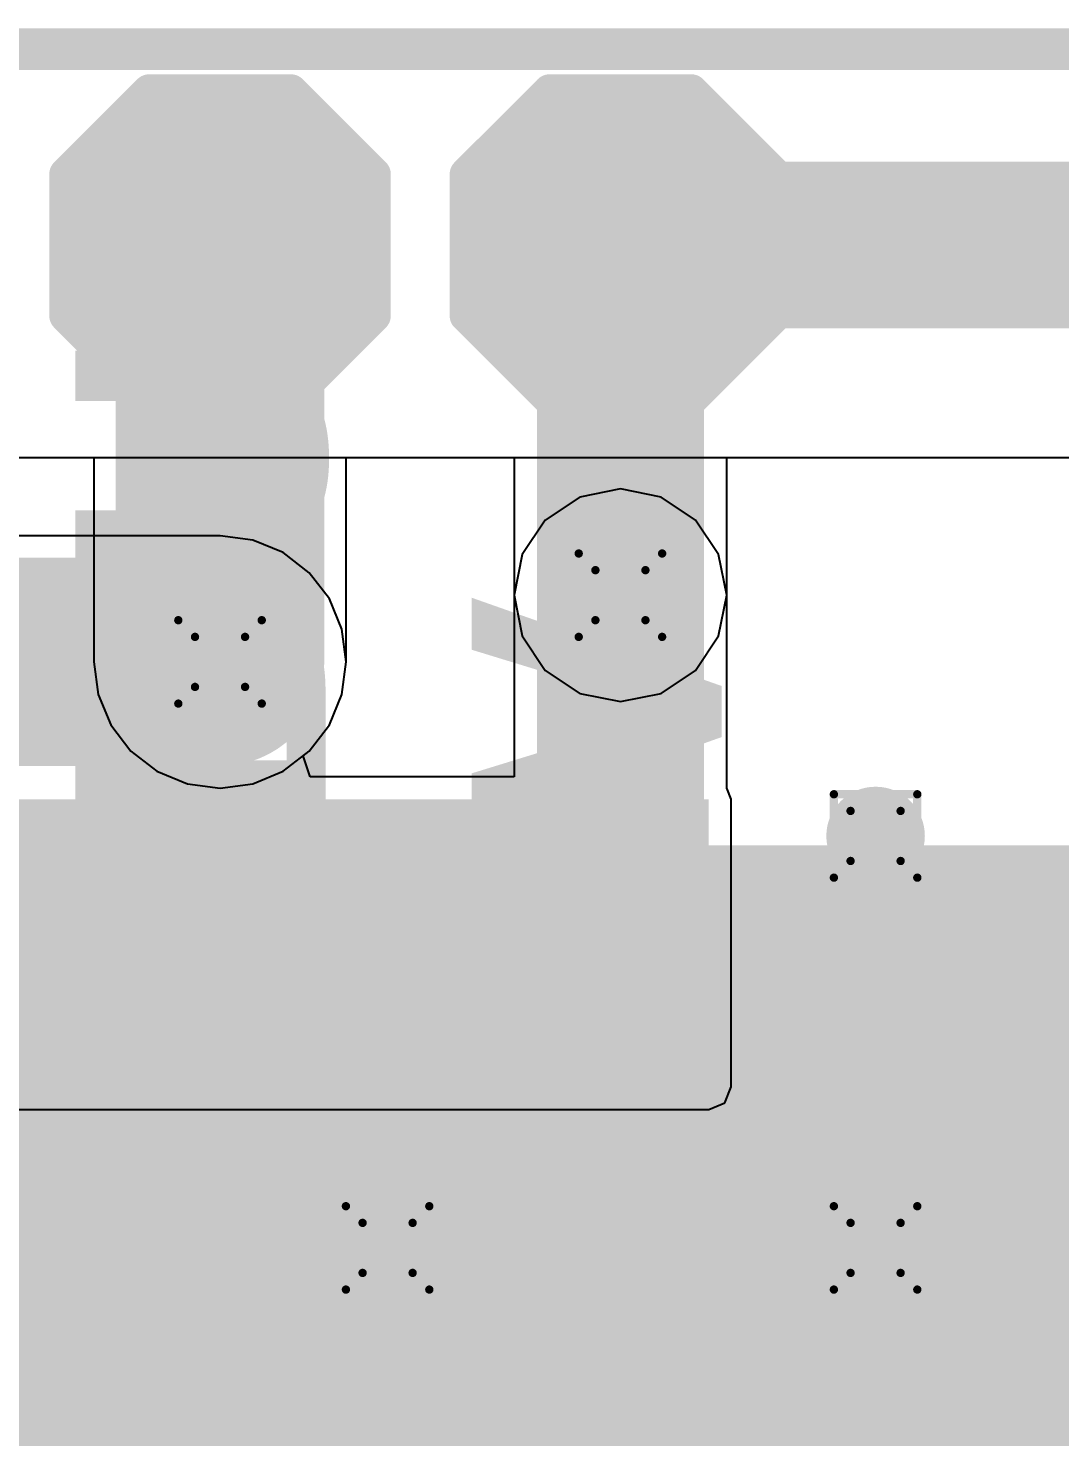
# Model space of a CAD drawing. Header units: inches. Extents: x -0.3 to 9.9, y -0.4 to 5.
# Drawn here: x 3.0558 to 3.3032, y 2.4351 to 2.7729 of the extents above; entities that cross this region are included whole.
import ezdxf

# ---------------------------------------------------------------- set-up
doc = ezdxf.new("R2010")
doc.units = ezdxf.units.IN
doc.header["$MEASUREMENT"] = 0
for name, color, linetype in [('Board Outline', 216, 'Continuous'), ('Bottom Layer', 5, 'Continuous'), ('Bottom Solder', 6, 'Continuous'), ('Drill Drawing', 1, 'Continuous'), ('Top Layer', 1, 'Continuous'), ('Top Overlay', 2, 'Continuous'), ('Top Paste', 8, 'Continuous'), ('Top Solder', 216, 'Continuous'), ('Via Holes', 16, 'Continuous')]:
    doc.layers.add(name, color=color, linetype=linetype)
doc.styles.add('Arial_Bold', font='', dxfattribs={"height": 0.2})
doc.styles.get('Arial_Bold').set_extended_font_data('Arial', bold=True)

# ---------------------------------------------------------------- blocks, each defined once
blk = doc.blocks.new('T__________112')
at = {"layer": 'Top Layer'}
blk.add_hatch(color=1, dxfattribs=at).paths.add_polyline_path([(0.015, 0.03), (-0.015, 0.03), (-0.03, 0.015), (-0.03, -0.015), (-0.015, -0.03), (0.015, -0.03), (0.03, -0.015), (0.03, 0.015)])
at = {"layer": 'Top Paste'}
blk.add_hatch(color=8, dxfattribs=at).paths.add_polyline_path([(0.015, 0.03), (-0.015, 0.03), (-0.03, 0.015), (-0.03, -0.015), (-0.015, -0.03), (0.015, -0.03), (0.03, -0.015), (0.03, 0.015)])
at = {"layer": 'Top Solder'}
blk.add_hatch(color=216, dxfattribs=at).paths.add_polyline_path([(0.017, 0.034), (-0.017, 0.034), (-0.034, 0.017), (-0.034, -0.017), (-0.017, -0.034), (0.017, -0.034), (0.034, -0.017), (0.034, 0.017)])
at = {"layer": 'Top Overlay'}
for points in [[(-0.037, 0.017, 0.00787, 0.00787, 0), (-0.017, 0.037, 0.00787, 0.00787, 0)], [(-0.017, 0.037, 0.00787, 0.00787, 0), (0.017, 0.037, 0.00787, 0.00787, 0)], [(-0.017, 0.037, 0.00787, 0.00787, 0), (0.017, 0.037, 0.00787, 0.00787, 0)], [(0.017, 0.037, 0.00787, 0.00787, 0), (0.037, 0.017, 0.00787, 0.00787, 0)], [(-0.037, -0.017, 0.00787, 0.00787, 0), (-0.037, 0.017, 0.00787, 0.00787, 0)], [(0.037, -0.017, 0.00787, 0.00787, 0), (0.037, 0.017, 0.00787, 0.00787, 0)], [(-0.037, -0.017, 0.00787, 0.00787, 0), (-0.017, -0.037, 0.00787, 0.00787, 0)], [(0.017, -0.037, 0.00787, 0.00787, 0), (0.037, -0.017, 0.00787, 0.00787, 0)], [(-0.017, -0.037, 0.00787, 0.00787, 0), (0.017, -0.037, 0.00787, 0.00787, 0)], [(-0.017, -0.037, 0.00787, 0.00787, 0), (0.017, -0.037, 0.00787, 0.00787, 0)]]:
    blk.add_lwpolyline(points, format="xyseb", dxfattribs=at)
for points in [[(-0.01897, 0.037, 0.00394, 0.00394, 1), (-0.01503, 0.037, 0.00394, 0.00394, 1)], [(-0.01897, 0.037, 0.00394, 0.00394, 1), (-0.01503, 0.037, 0.00394, 0.00394, 1)], [(-0.01897, 0.037, 0.00394, 0.00394, 1), (-0.01503, 0.037, 0.00394, 0.00394, 1)], [(0.01503, 0.037, 0.00394, 0.00394, 1), (0.01897, 0.037, 0.00394, 0.00394, 1)], [(0.01503, 0.037, 0.00394, 0.00394, 1), (0.01897, 0.037, 0.00394, 0.00394, 1)], [(0.01503, 0.037, 0.00394, 0.00394, 1), (0.01897, 0.037, 0.00394, 0.00394, 1)], [(-0.03897, 0.017, 0.00394, 0.00394, 1), (-0.03503, 0.017, 0.00394, 0.00394, 1)], [(-0.03897, 0.017, 0.00394, 0.00394, 1), (-0.03503, 0.017, 0.00394, 0.00394, 1)], [(0.03503, 0.017, 0.00394, 0.00394, 1), (0.03897, 0.017, 0.00394, 0.00394, 1)], [(0.03503, 0.017, 0.00394, 0.00394, 1), (0.03897, 0.017, 0.00394, 0.00394, 1)], [(-0.03897, -0.017, 0.00394, 0.00394, 1), (-0.03503, -0.017, 0.00394, 0.00394, 1)], [(-0.03897, -0.017, 0.00394, 0.00394, 1), (-0.03503, -0.017, 0.00394, 0.00394, 1)], [(0.03503, -0.017, 0.00394, 0.00394, 1), (0.03897, -0.017, 0.00394, 0.00394, 1)], [(0.03503, -0.017, 0.00394, 0.00394, 1), (0.03897, -0.017, 0.00394, 0.00394, 1)], [(-0.01897, -0.037, 0.00394, 0.00394, 1), (-0.01503, -0.037, 0.00394, 0.00394, 1)], [(-0.01897, -0.037, 0.00394, 0.00394, 1), (-0.01503, -0.037, 0.00394, 0.00394, 1)], [(-0.01897, -0.037, 0.00394, 0.00394, 1), (-0.01503, -0.037, 0.00394, 0.00394, 1)], [(0.01503, -0.037, 0.00394, 0.00394, 1), (0.01897, -0.037, 0.00394, 0.00394, 1)], [(0.01503, -0.037, 0.00394, 0.00394, 1), (0.01897, -0.037, 0.00394, 0.00394, 1)], [(0.01503, -0.037, 0.00394, 0.00394, 1), (0.01897, -0.037, 0.00394, 0.00394, 1)]]:
    blk.add_lwpolyline(points, format="xyseb", close=True, dxfattribs=at)
blk = doc.blocks.new('T__________113')
at = {"layer": 'Top Layer'}
blk.add_hatch(color=1, dxfattribs=at).paths.add_polyline_path([(0.015, 0.03), (-0.015, 0.03), (-0.03, 0.015), (-0.03, -0.015), (-0.015, -0.03), (0.015, -0.03), (0.03, -0.015), (0.03, 0.015)])
at = {"layer": 'Top Paste'}
blk.add_hatch(color=8, dxfattribs=at).paths.add_polyline_path([(0.015, 0.03), (-0.015, 0.03), (-0.03, 0.015), (-0.03, -0.015), (-0.015, -0.03), (0.015, -0.03), (0.03, -0.015), (0.03, 0.015)])
at = {"layer": 'Top Solder'}
blk.add_hatch(color=216, dxfattribs=at).paths.add_polyline_path([(0.017, 0.034), (-0.017, 0.034), (-0.034, 0.017), (-0.034, -0.017), (-0.017, -0.034), (0.017, -0.034), (0.034, -0.017), (0.034, 0.017)])
at = {"layer": 'Top Overlay'}
for points in [[(-0.037, 0.017, 0.00787, 0.00787, 0), (-0.017, 0.037, 0.00787, 0.00787, 0)], [(-0.017, 0.037, 0.00787, 0.00787, 0), (0.017, 0.037, 0.00787, 0.00787, 0)], [(-0.017, 0.037, 0.00787, 0.00787, 0), (0.017, 0.037, 0.00787, 0.00787, 0)], [(0.017, 0.037, 0.00787, 0.00787, 0), (0.037, 0.017, 0.00787, 0.00787, 0)], [(-0.037, -0.017, 0.00787, 0.00787, 0), (-0.037, 0.017, 0.00787, 0.00787, 0)], [(0.037, -0.017, 0.00787, 0.00787, 0), (0.037, 0.017, 0.00787, 0.00787, 0)], [(-0.037, -0.017, 0.00787, 0.00787, 0), (-0.017, -0.037, 0.00787, 0.00787, 0)], [(0.017, -0.037, 0.00787, 0.00787, 0), (0.037, -0.017, 0.00787, 0.00787, 0)], [(-0.017, -0.037, 0.00787, 0.00787, 0), (0.017, -0.037, 0.00787, 0.00787, 0)], [(-0.017, -0.037, 0.00787, 0.00787, 0), (0.017, -0.037, 0.00787, 0.00787, 0)]]:
    blk.add_lwpolyline(points, format="xyseb", dxfattribs=at)
for points in [[(-0.01897, 0.037, 0.00394, 0.00394, 1), (-0.01503, 0.037, 0.00394, 0.00394, 1)], [(-0.01897, 0.037, 0.00394, 0.00394, 1), (-0.01503, 0.037, 0.00394, 0.00394, 1)], [(-0.01897, 0.037, 0.00394, 0.00394, 1), (-0.01503, 0.037, 0.00394, 0.00394, 1)], [(0.01503, 0.037, 0.00394, 0.00394, 1), (0.01897, 0.037, 0.00394, 0.00394, 1)], [(0.01503, 0.037, 0.00394, 0.00394, 1), (0.01897, 0.037, 0.00394, 0.00394, 1)], [(0.01503, 0.037, 0.00394, 0.00394, 1), (0.01897, 0.037, 0.00394, 0.00394, 1)], [(-0.03897, 0.017, 0.00394, 0.00394, 1), (-0.03503, 0.017, 0.00394, 0.00394, 1)], [(-0.03897, 0.017, 0.00394, 0.00394, 1), (-0.03503, 0.017, 0.00394, 0.00394, 1)], [(0.03503, 0.017, 0.00394, 0.00394, 1), (0.03897, 0.017, 0.00394, 0.00394, 1)], [(0.03503, 0.017, 0.00394, 0.00394, 1), (0.03897, 0.017, 0.00394, 0.00394, 1)], [(-0.03897, -0.017, 0.00394, 0.00394, 1), (-0.03503, -0.017, 0.00394, 0.00394, 1)], [(-0.03897, -0.017, 0.00394, 0.00394, 1), (-0.03503, -0.017, 0.00394, 0.00394, 1)], [(0.03503, -0.017, 0.00394, 0.00394, 1), (0.03897, -0.017, 0.00394, 0.00394, 1)], [(0.03503, -0.017, 0.00394, 0.00394, 1), (0.03897, -0.017, 0.00394, 0.00394, 1)], [(-0.01897, -0.037, 0.00394, 0.00394, 1), (-0.01503, -0.037, 0.00394, 0.00394, 1)], [(-0.01897, -0.037, 0.00394, 0.00394, 1), (-0.01503, -0.037, 0.00394, 0.00394, 1)], [(-0.01897, -0.037, 0.00394, 0.00394, 1), (-0.01503, -0.037, 0.00394, 0.00394, 1)], [(0.01503, -0.037, 0.00394, 0.00394, 1), (0.01897, -0.037, 0.00394, 0.00394, 1)], [(0.01503, -0.037, 0.00394, 0.00394, 1), (0.01897, -0.037, 0.00394, 0.00394, 1)], [(0.01503, -0.037, 0.00394, 0.00394, 1), (0.01897, -0.037, 0.00394, 0.00394, 1)]]:
    blk.add_lwpolyline(points, format="xyseb", close=True, dxfattribs=at)

msp = doc.modelspace()

# ---------------------------------------------------------------- hatches: boundary and pattern name
at = {"layer": 'Bottom Layer'}
h = msp.add_hatch(color=5, dxfattribs=at)
edge = h.paths.add_edge_path()
edge.add_arc((3.19782, 2.63695), 0.01181, 0, 360)
h = msp.add_hatch(color=5, dxfattribs=at)
edge = h.paths.add_edge_path()
edge.add_arc((3.10182, 2.62095), 0.01181, 0, 360)
h = msp.add_hatch(color=5, dxfattribs=at)
edge = h.paths.add_edge_path()
edge.add_arc((3.259, 2.5792), 0.01181, 0, 360)
for points in [[(2.395, 2.519), (3.219, 2.519), (3.219, 2.588), (2.395, 2.588)], [(2.86082, 2.21895), (3.29282, 2.21895), (3.29282, 2.514), (2.86082, 2.514)]]:
    msp.add_hatch(color=5, dxfattribs=at).paths.add_polyline_path(points)
h = msp.add_hatch(color=5, dxfattribs=at)
edge = h.paths.add_edge_path()
edge.add_arc((3.142, 2.4804), 0.01181, 0, 360)
h = msp.add_hatch(color=5, dxfattribs=at)
edge = h.paths.add_edge_path()
edge.add_arc((3.259, 2.4804), 0.01181, 0, 360)
at = {"layer": 'Bottom Solder'}
h = msp.add_hatch(color=6, dxfattribs=at)
edge = h.paths.add_edge_path()
edge.add_arc((3.19782, 2.63695), 0.00591, 0, 360)
h = msp.add_hatch(color=6, dxfattribs=at)
edge = h.paths.add_edge_path()
edge.add_arc((3.10182, 2.62095), 0.00591, 0, 360)
h = msp.add_hatch(color=6, dxfattribs=at)
edge = h.paths.add_edge_path()
edge.add_arc((3.259, 2.5792), 0.00591, 0, 360)
h = msp.add_hatch(color=6, dxfattribs=at)
edge = h.paths.add_edge_path()
edge.add_arc((3.142, 2.4804), 0.00591, 0, 360)
h = msp.add_hatch(color=6, dxfattribs=at)
edge = h.paths.add_edge_path()
edge.add_arc((3.259, 2.4804), 0.00591, 0, 360)
at = {"layer": 'Top Layer'}
h = msp.add_hatch(color=1, dxfattribs=at)
edge = h.paths.add_edge_path()
edge.add_arc((3.19782, 2.63695), 0.01181, 0, 360)
h = msp.add_hatch(color=1, dxfattribs=at)
edge = h.paths.add_edge_path()
edge.add_arc((3.10182, 2.62095), 0.01181, 0, 360)
h = msp.add_hatch(color=1, dxfattribs=at)
edge = h.paths.add_edge_path()
edge.add_arc((3.259, 2.5792), 0.01181, 0, 360)
msp.add_hatch(color=1, dxfattribs=at).paths.add_polyline_path([(3.018, 2.054), (3.57582, 2.054), (3.57582, 2.57695), (3.018, 2.57695)])
h = msp.add_hatch(color=1, dxfattribs=at)
edge = h.paths.add_edge_path()
edge.add_arc((3.142, 2.4804), 0.01181, 0, 360)
h = msp.add_hatch(color=1, dxfattribs=at)
edge = h.paths.add_edge_path()
edge.add_arc((3.259, 2.4804), 0.01181, 0, 360)
at = {"layer": 'Top Solder'}
h = msp.add_hatch(color=216, dxfattribs=at)
edge = h.paths.add_edge_path()
edge.add_arc((3.19782, 2.63695), 0.00591, 0, 360)
h = msp.add_hatch(color=216, dxfattribs=at)
edge = h.paths.add_edge_path()
edge.add_arc((3.10182, 2.62095), 0.00591, 0, 360)
h = msp.add_hatch(color=216, dxfattribs=at)
edge = h.paths.add_edge_path()
edge.add_arc((3.259, 2.5792), 0.00591, 0, 360)
h = msp.add_hatch(color=216, dxfattribs=at)
edge = h.paths.add_edge_path()
edge.add_arc((3.142, 2.4804), 0.00591, 0, 360)
h = msp.add_hatch(color=216, dxfattribs=at)
edge = h.paths.add_edge_path()
edge.add_arc((3.259, 2.4804), 0.00591, 0, 360)
at = {"layer": 'Via Holes'}
h = msp.add_hatch(color=7, dxfattribs=at)
edge = h.paths.add_edge_path()
edge.add_arc((3.19782, 2.63695), 0.00591, 0, 360)
h = msp.add_hatch(color=7, dxfattribs=at)
edge = h.paths.add_edge_path()
edge.add_arc((3.10182, 2.62095), 0.00591, 0, 360)
h = msp.add_hatch(color=7, dxfattribs=at)
edge = h.paths.add_edge_path()
edge.add_arc((3.259, 2.5792), 0.00591, 0, 360)
h = msp.add_hatch(color=7, dxfattribs=at)
edge = h.paths.add_edge_path()
edge.add_arc((3.142, 2.4804), 0.00591, 0, 360)
h = msp.add_hatch(color=7, dxfattribs=at)
edge = h.paths.add_edge_path()
edge.add_arc((3.259, 2.4804), 0.00591, 0, 360)

# ---------------------------------------------------------------- linework, layer by layer
at = {"layer": 'Board Outline'}
msp.add_lwpolyline([(-0.11718, 2.76795, 0.01, 0.01, 0), (4.62523, 2.76795, 0.01, 0.01, 0)], format="xyseb", dxfattribs=at)
at = {"layer": 'Bottom Layer'}
for p, q in [((1.47906, 2.67), (3.41771, 2.67)), ((3.19782, 2.66244), (3.18807, 2.6605)), ((3.20758, 2.6605), (3.19782, 2.66244)), ((3.18807, 2.6605), (3.1798, 2.65497)), ((3.21585, 2.65497), (3.20758, 2.6605)), ((3.1798, 2.65497), (3.17427, 2.6467)), ((3.22137, 2.6467), (3.21585, 2.65497)), ((3.10182, 2.65121), (1.84329, 2.65121)), ((3.10965, 2.65018), (3.10182, 2.65121)), ((3.11695, 2.64715), (3.10965, 2.65018)), ((3.12322, 2.64234), (3.11695, 2.64715)), ((3.17427, 2.6467), (3.17233, 2.63695)), ((3.22331, 2.63695), (3.22137, 2.6467)), ((3.12803, 2.63608), (3.12322, 2.64234)), ((3.13105, 2.62878), (3.12803, 2.63608)), ((3.17233, 2.63695), (3.17233, 2.59341)), ((3.22331, 2.59065), (3.22331, 2.63695)), ((3.13208, 2.62095), (3.13105, 2.62878)), ((3.13105, 2.61312), (3.13208, 2.62095)), ((3.12803, 2.60582), (3.13105, 2.61312)), ((3.12322, 2.59955), (3.12803, 2.60582)), ((3.12173, 2.59841), (3.12322, 2.59955)), ((3.12343, 2.59341), (3.12173, 2.59841)), ((3.17233, 2.59341), (3.12343, 2.59341)), ((3.22441, 2.588), (3.22331, 2.59065)), ((3.22441, 2.519), (3.22441, 2.588)), ((3.22283, 2.51517), (3.22441, 2.519)), ((3.219, 2.51359), (3.22283, 2.51517)), ((2.41217, 2.51359), (3.219, 2.51359))]:
    msp.add_line(p, q, dxfattribs=at)
for points in [[(3.19782, 2.57, 0.04, 0.04, 0), (3.19782, 2.63695, 0.04, 0.04, 0)], [(1.84329, 2.62095, 0.05, 0.05, 0), (3.10182, 2.62095, 0.05, 0.05, 0)]]:
    msp.add_lwpolyline(points, format="xyseb", dxfattribs=at)
for points in [[(3.18782, 2.63695, 0.02, 0.02, 1), (3.20782, 2.63695, 0.02, 0.02, 1)], [(3.08932, 2.62095, 0.025, 0.025, 1), (3.11432, 2.62095, 0.025, 0.025, 1)], [(3.18782, 2.57, 0.02, 0.02, 1), (3.20782, 2.57, 0.02, 0.02, 1)]]:
    msp.add_lwpolyline(points, format="xyseb", close=True, dxfattribs=at)
at = {"layer": 'Drill Drawing'}
for points in [[(3.18782, 2.64695, 0.002, 0.002, 0), (3.20782, 2.64695, 0.002, 0.002, 0)], [(3.18782, 2.62695, 0.002, 0.002, 0), (3.18782, 2.64695, 0.002, 0.002, 0)], [(3.20782, 2.62695, 0.002, 0.002, 0), (3.20782, 2.64695, 0.002, 0.002, 0)], [(3.19182, 2.64295, 0.002, 0.002, 0), (3.20382, 2.64295, 0.002, 0.002, 0)], [(3.19182, 2.63095, 0.002, 0.002, 0), (3.19182, 2.64295, 0.002, 0.002, 0)], [(3.20382, 2.63095, 0.002, 0.002, 0), (3.20382, 2.64295, 0.002, 0.002, 0)], [(3.09182, 2.63095, 0.002, 0.002, 0), (3.11182, 2.63095, 0.002, 0.002, 0)], [(3.09182, 2.61095, 0.002, 0.002, 0), (3.09182, 2.63095, 0.002, 0.002, 0)], [(3.11182, 2.61095, 0.002, 0.002, 0), (3.11182, 2.63095, 0.002, 0.002, 0)], [(3.19182, 2.63095, 0.002, 0.002, 0), (3.20382, 2.63095, 0.002, 0.002, 0)], [(3.09582, 2.62695, 0.002, 0.002, 0), (3.10782, 2.62695, 0.002, 0.002, 0)], [(3.09582, 2.61495, 0.002, 0.002, 0), (3.09582, 2.62695, 0.002, 0.002, 0)], [(3.10782, 2.61495, 0.002, 0.002, 0), (3.10782, 2.62695, 0.002, 0.002, 0)], [(3.18782, 2.62695, 0.002, 0.002, 0), (3.20782, 2.62695, 0.002, 0.002, 0)], [(3.09582, 2.61495, 0.002, 0.002, 0), (3.10782, 2.61495, 0.002, 0.002, 0)], [(3.09182, 2.61095, 0.002, 0.002, 0), (3.11182, 2.61095, 0.002, 0.002, 0)], [(3.249, 2.5892, 0.002, 0.002, 0), (3.269, 2.5892, 0.002, 0.002, 0)], [(3.249, 2.5692, 0.002, 0.002, 0), (3.249, 2.5892, 0.002, 0.002, 0)], [(3.269, 2.5692, 0.002, 0.002, 0), (3.269, 2.5892, 0.002, 0.002, 0)], [(3.253, 2.5852, 0.002, 0.002, 0), (3.265, 2.5852, 0.002, 0.002, 0)], [(3.253, 2.5732, 0.002, 0.002, 0), (3.253, 2.5852, 0.002, 0.002, 0)], [(3.265, 2.5732, 0.002, 0.002, 0), (3.265, 2.5852, 0.002, 0.002, 0)], [(3.253, 2.5732, 0.002, 0.002, 0), (3.265, 2.5732, 0.002, 0.002, 0)], [(3.249, 2.5692, 0.002, 0.002, 0), (3.269, 2.5692, 0.002, 0.002, 0)], [(3.132, 2.4904, 0.002, 0.002, 0), (3.152, 2.4904, 0.002, 0.002, 0)], [(3.132, 2.4704, 0.002, 0.002, 0), (3.132, 2.4904, 0.002, 0.002, 0)], [(3.152, 2.4704, 0.002, 0.002, 0), (3.152, 2.4904, 0.002, 0.002, 0)], [(3.249, 2.4904, 0.002, 0.002, 0), (3.269, 2.4904, 0.002, 0.002, 0)], [(3.249, 2.4704, 0.002, 0.002, 0), (3.249, 2.4904, 0.002, 0.002, 0)], [(3.269, 2.4704, 0.002, 0.002, 0), (3.269, 2.4904, 0.002, 0.002, 0)], [(3.136, 2.4864, 0.002, 0.002, 0), (3.148, 2.4864, 0.002, 0.002, 0)], [(3.136, 2.4744, 0.002, 0.002, 0), (3.136, 2.4864, 0.002, 0.002, 0)], [(3.148, 2.4744, 0.002, 0.002, 0), (3.148, 2.4864, 0.002, 0.002, 0)], [(3.253, 2.4864, 0.002, 0.002, 0), (3.265, 2.4864, 0.002, 0.002, 0)], [(3.253, 2.4744, 0.002, 0.002, 0), (3.253, 2.4864, 0.002, 0.002, 0)], [(3.265, 2.4744, 0.002, 0.002, 0), (3.265, 2.4864, 0.002, 0.002, 0)], [(3.136, 2.4744, 0.002, 0.002, 0), (3.148, 2.4744, 0.002, 0.002, 0)], [(3.253, 2.4744, 0.002, 0.002, 0), (3.265, 2.4744, 0.002, 0.002, 0)], [(3.132, 2.4704, 0.002, 0.002, 0), (3.152, 2.4704, 0.002, 0.002, 0)], [(3.249, 2.4704, 0.002, 0.002, 0), (3.269, 2.4704, 0.002, 0.002, 0)]]:
    msp.add_lwpolyline(points, format="xyseb", dxfattribs=at)
for points in [[(3.18732, 2.64695, 0.001, 0.001, 1), (3.18832, 2.64695, 0.001, 0.001, 1)], [(3.18732, 2.64695, 0.001, 0.001, 1), (3.18832, 2.64695, 0.001, 0.001, 1)], [(3.20732, 2.64695, 0.001, 0.001, 1), (3.20832, 2.64695, 0.001, 0.001, 1)], [(3.20732, 2.64695, 0.001, 0.001, 1), (3.20832, 2.64695, 0.001, 0.001, 1)], [(3.19132, 2.64295, 0.001, 0.001, 1), (3.19232, 2.64295, 0.001, 0.001, 1)], [(3.19132, 2.64295, 0.001, 0.001, 1), (3.19232, 2.64295, 0.001, 0.001, 1)], [(3.20332, 2.64295, 0.001, 0.001, 1), (3.20432, 2.64295, 0.001, 0.001, 1)], [(3.20332, 2.64295, 0.001, 0.001, 1), (3.20432, 2.64295, 0.001, 0.001, 1)], [(3.09132, 2.63095, 0.001, 0.001, 1), (3.09232, 2.63095, 0.001, 0.001, 1)], [(3.09132, 2.63095, 0.001, 0.001, 1), (3.09232, 2.63095, 0.001, 0.001, 1)], [(3.11132, 2.63095, 0.001, 0.001, 1), (3.11232, 2.63095, 0.001, 0.001, 1)], [(3.11132, 2.63095, 0.001, 0.001, 1), (3.11232, 2.63095, 0.001, 0.001, 1)], [(3.19132, 2.63095, 0.001, 0.001, 1), (3.19232, 2.63095, 0.001, 0.001, 1)], [(3.19132, 2.63095, 0.001, 0.001, 1), (3.19232, 2.63095, 0.001, 0.001, 1)], [(3.20332, 2.63095, 0.001, 0.001, 1), (3.20432, 2.63095, 0.001, 0.001, 1)], [(3.20332, 2.63095, 0.001, 0.001, 1), (3.20432, 2.63095, 0.001, 0.001, 1)], [(3.09532, 2.62695, 0.001, 0.001, 1), (3.09632, 2.62695, 0.001, 0.001, 1)], [(3.09532, 2.62695, 0.001, 0.001, 1), (3.09632, 2.62695, 0.001, 0.001, 1)], [(3.10732, 2.62695, 0.001, 0.001, 1), (3.10832, 2.62695, 0.001, 0.001, 1)], [(3.10732, 2.62695, 0.001, 0.001, 1), (3.10832, 2.62695, 0.001, 0.001, 1)], [(3.18732, 2.62695, 0.001, 0.001, 1), (3.18832, 2.62695, 0.001, 0.001, 1)], [(3.18732, 2.62695, 0.001, 0.001, 1), (3.18832, 2.62695, 0.001, 0.001, 1)], [(3.20732, 2.62695, 0.001, 0.001, 1), (3.20832, 2.62695, 0.001, 0.001, 1)], [(3.20732, 2.62695, 0.001, 0.001, 1), (3.20832, 2.62695, 0.001, 0.001, 1)], [(3.09532, 2.61495, 0.001, 0.001, 1), (3.09632, 2.61495, 0.001, 0.001, 1)], [(3.09532, 2.61495, 0.001, 0.001, 1), (3.09632, 2.61495, 0.001, 0.001, 1)], [(3.10732, 2.61495, 0.001, 0.001, 1), (3.10832, 2.61495, 0.001, 0.001, 1)], [(3.10732, 2.61495, 0.001, 0.001, 1), (3.10832, 2.61495, 0.001, 0.001, 1)], [(3.09132, 2.61095, 0.001, 0.001, 1), (3.09232, 2.61095, 0.001, 0.001, 1)], [(3.09132, 2.61095, 0.001, 0.001, 1), (3.09232, 2.61095, 0.001, 0.001, 1)], [(3.11132, 2.61095, 0.001, 0.001, 1), (3.11232, 2.61095, 0.001, 0.001, 1)], [(3.11132, 2.61095, 0.001, 0.001, 1), (3.11232, 2.61095, 0.001, 0.001, 1)], [(3.2485, 2.5892, 0.001, 0.001, 1), (3.2495, 2.5892, 0.001, 0.001, 1)], [(3.2485, 2.5892, 0.001, 0.001, 1), (3.2495, 2.5892, 0.001, 0.001, 1)], [(3.2685, 2.5892, 0.001, 0.001, 1), (3.2695, 2.5892, 0.001, 0.001, 1)], [(3.2685, 2.5892, 0.001, 0.001, 1), (3.2695, 2.5892, 0.001, 0.001, 1)], [(3.2525, 2.5852, 0.001, 0.001, 1), (3.2535, 2.5852, 0.001, 0.001, 1)], [(3.2525, 2.5852, 0.001, 0.001, 1), (3.2535, 2.5852, 0.001, 0.001, 1)], [(3.2645, 2.5852, 0.001, 0.001, 1), (3.2655, 2.5852, 0.001, 0.001, 1)], [(3.2645, 2.5852, 0.001, 0.001, 1), (3.2655, 2.5852, 0.001, 0.001, 1)], [(3.2525, 2.5732, 0.001, 0.001, 1), (3.2535, 2.5732, 0.001, 0.001, 1)], [(3.2525, 2.5732, 0.001, 0.001, 1), (3.2535, 2.5732, 0.001, 0.001, 1)], [(3.2645, 2.5732, 0.001, 0.001, 1), (3.2655, 2.5732, 0.001, 0.001, 1)], [(3.2645, 2.5732, 0.001, 0.001, 1), (3.2655, 2.5732, 0.001, 0.001, 1)], [(3.2485, 2.5692, 0.001, 0.001, 1), (3.2495, 2.5692, 0.001, 0.001, 1)], [(3.2485, 2.5692, 0.001, 0.001, 1), (3.2495, 2.5692, 0.001, 0.001, 1)], [(3.2685, 2.5692, 0.001, 0.001, 1), (3.2695, 2.5692, 0.001, 0.001, 1)], [(3.2685, 2.5692, 0.001, 0.001, 1), (3.2695, 2.5692, 0.001, 0.001, 1)], [(3.1315, 2.4904, 0.001, 0.001, 1), (3.1325, 2.4904, 0.001, 0.001, 1)], [(3.1315, 2.4904, 0.001, 0.001, 1), (3.1325, 2.4904, 0.001, 0.001, 1)], [(3.1515, 2.4904, 0.001, 0.001, 1), (3.1525, 2.4904, 0.001, 0.001, 1)], [(3.1515, 2.4904, 0.001, 0.001, 1), (3.1525, 2.4904, 0.001, 0.001, 1)], [(3.2485, 2.4904, 0.001, 0.001, 1), (3.2495, 2.4904, 0.001, 0.001, 1)], [(3.2485, 2.4904, 0.001, 0.001, 1), (3.2495, 2.4904, 0.001, 0.001, 1)], [(3.2685, 2.4904, 0.001, 0.001, 1), (3.2695, 2.4904, 0.001, 0.001, 1)], [(3.2685, 2.4904, 0.001, 0.001, 1), (3.2695, 2.4904, 0.001, 0.001, 1)], [(3.1355, 2.4864, 0.001, 0.001, 1), (3.1365, 2.4864, 0.001, 0.001, 1)], [(3.1355, 2.4864, 0.001, 0.001, 1), (3.1365, 2.4864, 0.001, 0.001, 1)], [(3.1475, 2.4864, 0.001, 0.001, 1), (3.1485, 2.4864, 0.001, 0.001, 1)], [(3.1475, 2.4864, 0.001, 0.001, 1), (3.1485, 2.4864, 0.001, 0.001, 1)], [(3.2525, 2.4864, 0.001, 0.001, 1), (3.2535, 2.4864, 0.001, 0.001, 1)], [(3.2525, 2.4864, 0.001, 0.001, 1), (3.2535, 2.4864, 0.001, 0.001, 1)], [(3.2645, 2.4864, 0.001, 0.001, 1), (3.2655, 2.4864, 0.001, 0.001, 1)], [(3.2645, 2.4864, 0.001, 0.001, 1), (3.2655, 2.4864, 0.001, 0.001, 1)], [(3.1355, 2.4744, 0.001, 0.001, 1), (3.1365, 2.4744, 0.001, 0.001, 1)], [(3.1355, 2.4744, 0.001, 0.001, 1), (3.1365, 2.4744, 0.001, 0.001, 1)], [(3.1475, 2.4744, 0.001, 0.001, 1), (3.1485, 2.4744, 0.001, 0.001, 1)], [(3.1475, 2.4744, 0.001, 0.001, 1), (3.1485, 2.4744, 0.001, 0.001, 1)], [(3.2525, 2.4744, 0.001, 0.001, 1), (3.2535, 2.4744, 0.001, 0.001, 1)], [(3.2525, 2.4744, 0.001, 0.001, 1), (3.2535, 2.4744, 0.001, 0.001, 1)], [(3.2645, 2.4744, 0.001, 0.001, 1), (3.2655, 2.4744, 0.001, 0.001, 1)], [(3.2645, 2.4744, 0.001, 0.001, 1), (3.2655, 2.4744, 0.001, 0.001, 1)], [(3.1315, 2.4704, 0.001, 0.001, 1), (3.1325, 2.4704, 0.001, 0.001, 1)], [(3.1315, 2.4704, 0.001, 0.001, 1), (3.1325, 2.4704, 0.001, 0.001, 1)], [(3.1515, 2.4704, 0.001, 0.001, 1), (3.1525, 2.4704, 0.001, 0.001, 1)], [(3.1515, 2.4704, 0.001, 0.001, 1), (3.1525, 2.4704, 0.001, 0.001, 1)], [(3.2485, 2.4704, 0.001, 0.001, 1), (3.2495, 2.4704, 0.001, 0.001, 1)], [(3.2485, 2.4704, 0.001, 0.001, 1), (3.2495, 2.4704, 0.001, 0.001, 1)], [(3.2685, 2.4704, 0.001, 0.001, 1), (3.2695, 2.4704, 0.001, 0.001, 1)], [(3.2685, 2.4704, 0.001, 0.001, 1), (3.2695, 2.4704, 0.001, 0.001, 1)]]:
    msp.add_lwpolyline(points, format="xyseb", close=True, dxfattribs=at)
at = {"layer": 'Top Layer'}
for p, q in [((2.42049, 2.67), (3.07156, 2.67)), ((3.07156, 2.67), (3.07156, 2.62095)), ((3.13208, 2.62095), (3.13208, 2.67)), ((3.13208, 2.67), (3.17233, 2.67)), ((3.17233, 2.67), (3.17233, 2.63695)), ((3.22331, 2.63695), (3.22331, 2.67)), ((3.22331, 2.67), (3.50215, 2.67)), ((3.17233, 2.63695), (3.17427, 2.62719)), ((3.22137, 2.62719), (3.22331, 2.63695)), ((3.17427, 2.62719), (3.1798, 2.61892)), ((3.21585, 2.61892), (3.22137, 2.62719)), ((3.07156, 2.62095), (3.07259, 2.61312)), ((3.13105, 2.61312), (3.13208, 2.62095)), ((3.1798, 2.61892), (3.18807, 2.6134)), ((3.20758, 2.6134), (3.21585, 2.61892)), ((3.07259, 2.61312), (3.07562, 2.60582)), ((3.12803, 2.60582), (3.13105, 2.61312)), ((3.18807, 2.6134), (3.19782, 2.61146)), ((3.19782, 2.61146), (3.20758, 2.6134)), ((3.07562, 2.60582), (3.08043, 2.59955)), ((3.12322, 2.59955), (3.12803, 2.60582)), ((3.08043, 2.59955), (3.08669, 2.59474)), ((3.11695, 2.59474), (3.12322, 2.59955)), ((3.08669, 2.59474), (3.09399, 2.59172)), ((3.09399, 2.59172), (3.10182, 2.59069)), ((3.10182, 2.59069), (3.10965, 2.59172)), ((3.10965, 2.59172), (3.11695, 2.59474))]:
    msp.add_line(p, q, dxfattribs=at)
for points in [[(3.10182, 2.62095, 0.05, 0.05, 0), (3.10182, 2.72095, 0.05, 0.05, 0)], [(3.19782, 2.72095, 0.04, 0.04, 0), (4.01705, 2.72095, 0.04, 0.04, 0)], [(3.19782, 2.63695, 0.04, 0.04, 0), (3.19782, 2.72095, 0.04, 0.04, 0)]]:
    msp.add_lwpolyline(points, format="xyseb", dxfattribs=at)
for points in [[(3.08932, 2.72095, 0.025, 0.025, 1), (3.11432, 2.72095, 0.025, 0.025, 1)], [(3.18782, 2.72095, 0.02, 0.02, 1), (3.20782, 2.72095, 0.02, 0.02, 1)], [(3.18782, 2.72095, 0.02, 0.02, 1), (3.20782, 2.72095, 0.02, 0.02, 1)], [(3.18782, 2.63695, 0.02, 0.02, 1), (3.20782, 2.63695, 0.02, 0.02, 1)], [(3.08932, 2.62095, 0.025, 0.025, 1), (3.11432, 2.62095, 0.025, 0.025, 1)]]:
    msp.add_lwpolyline(points, format="xyseb", close=True, dxfattribs=at)

# ---------------------------------------------------------------- block references
for name, p in [('T__________112', (3.10182, 2.72095)), ('T__________113', (3.19782, 2.72095))]:
    msp.add_blockref(name, p)

# ---------------------------------------------------------------- texts
at = {"layer": 'Top Overlay', "style": 'Arial_Bold'}
for s, p in [('VBUS', (3.12712, 2.52374)), ('5V', (3.22212, 2.53442))]:
    msp.add_text(s, height=0.06, rotation=90, dxfattribs=at).set_placement(p)

doc.saveas('drawing.dxf')
